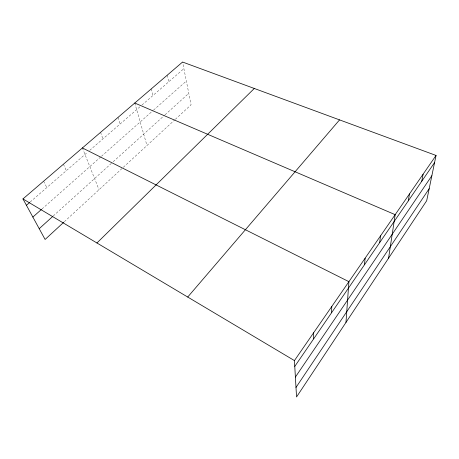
<?xml version="1.0" encoding="UTF-8"?>
<svg xmlns="http://www.w3.org/2000/svg" width="459" height="459" viewBox="0 0 459 459"><rect width="100%" height="100%" fill="white"/><g stroke="black" fill="none" stroke-linecap="round" stroke-linejoin="round"><path stroke-width="0.34" stroke-dasharray="2.29 1.72" d="M64.329 221.731L122.828 167.77M123.339 167.294L174.804 119.822M175.327 119.34L191.064 104.818L182.573 62.04M53.244 215.982L111.594 163.18M113.178 161.746L164.477 115.329M164.993 114.859L188.787 93.332M41.958 209.006L100.934 156.743M101.462 156.272L152.979 110.619M153.513 110.149L186.348 81.048M30.174 202.017L87.629 152.176M89.734 150.345L139.829 106.89M141.94 105.059L183.893 68.666M43.639 181.185L46.795 187.599M63.434 164.207L66.297 170.679M82.396 147.947L99.029 189.728M100.573 132.358L102.919 138.911M118.015 117.401L120.126 123.982M134.768 103.04L146.955 145.514M151.338 88.828L153.025 95.438M167.265 75.173L168.757 81.794"/><path stroke-width="0.69" d="M331.541 312.786L331.771 306.503M345.971 322.43L348.915 281.671L82.396 147.947M364.469 264.78L365.146 258.153M379.673 242.604L380.545 235.851M388.566 258.21L395.17 214.669L134.768 103.04M408.286 200.893L409.485 193.927M421.752 181.253L423.095 174.213M436.05 155.446L426.692 200.715L296.548 396.96L294.431 360.585L436.05 155.446L182.573 62.04L22.95 198.925L45.108 239.466L63.818 222.208M295.992 387.448L429.176 188.695M295.389 377.074L431.856 175.734M294.77 366.397L434.581 162.549M187.725 297.042L339.551 119.885M96.935 242.983L254.303 88.472M39.216 228.68L52.728 216.453M32.864 217.067L41.425 209.482M26.421 205.276L29.634 202.482M22.95 198.925L294.431 360.585M313.64 332.769L313.675 338.834"/></g></svg>
